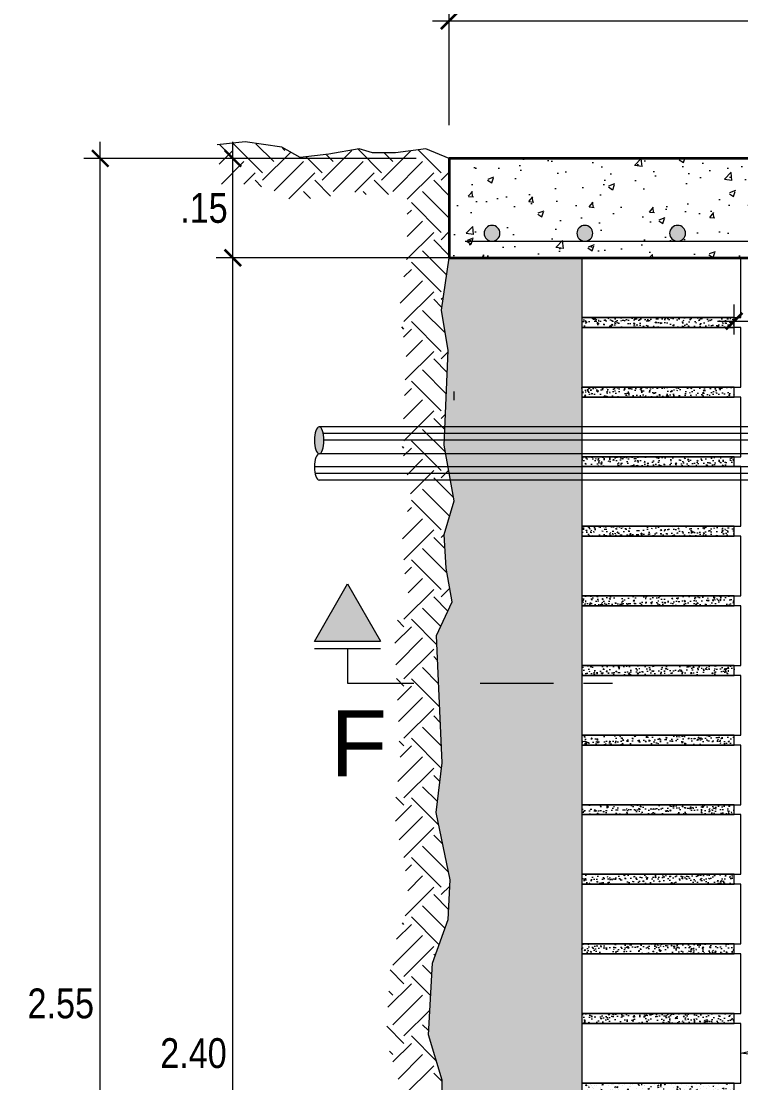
# Model space of a CAD drawing. Header units: metres. Extents: x 0 to 1843, y 1434 to 1492.
# Drawn here: x 1829.608 to 1830.694, y 1472.932 to 1474.534 of the extents above; entities that cross this region are included whole.
import ezdxf
from ezdxf import colors
from ezdxf.entities.mleader import LeaderData, LeaderLine
from ezdxf.enums import TextEntityAlignment as Align
from ezdxf.math import Vec2, Vec3

# ---------------------------------------------------------------- set-up
doc = ezdxf.new("R2010")
doc.units = ezdxf.units.M
doc.header["$LTSCALE"] = 0.005
doc.linetypes.add('ACAD_ISO04W100', pattern=[30.5, 24, -3, 0.5, -3])
for name, color, linetype, lineweight in [('-Accesorios PVC', 88, 'Continuous', 20), ('-Acero', 152, 'Continuous', 9), ('-Achurado', 251, 'Continuous', 5), ('-Acotado', 251, 'Continuous', 5), ('-Corte', 7, 'Continuous', 35), ('-Eje', 1, 'ACAD_ISO04W100', 9), ('-Ladrillo', 34, 'Continuous', 9), ('-Terreno', 26, 'Continuous', 5)]:
    doc.layers.add(name, color=color, linetype=linetype, lineweight=lineweight)
doc.styles.add('-Arial', font='arial.ttf')
doc.styles.add('-Arial Narrow', font='ARIALN.TTF')
doc.dimstyles.new('Esc 1_25', dxfattribs={"dimscale": 0.025, "dimtxt": 1.8, "dimasz": 1, "dimexe": 1, "dimexo": 2, "dimgap": 0.45, "dimtad": 2, "dimtih": 1, "dimtoh": 1, "dimzin": 4, "dimdsep": 46, "dimtxsty": '-Arial Narrow', "dimblk": 'ARCHTICK', "dimcen": 1, "dimdle": 1, "dimclrd": 256, "dimclre": 256, "dimclrt": 7, "dimadec": 0, "dimazin": 0, "dimtfac": 1, "dimtix": 1, "dimtmove": 1, "dimatfit": 2, "dimldrblk": 'ARCHTICK', "dimfxl": 1, "dimtolj": 2, "dimlwd": 5, "dimlwe": 0, "dimarcsym": 0})

# ---------------------------------------------------------------- blocks, each defined once
blk = doc.blocks.new('szfisfvsdv')
at = {"layer": '-Accesorios PVC'}
h = blk.add_hatch(color=256, dxfattribs=at)
h.dxf.hatch_style = 1
edge = h.paths.add_edge_path()
edge.add_ellipse((-0.6573, 0.0199), major_axis=(0, 0.0203), ratio=0.352065, start_angle=180, end_angle=360)
edge.add_ellipse((-0.6573, 0.0199), major_axis=(0, 0.0203), ratio=0.352065, start_angle=0, end_angle=180)
for p, q in [((0.0679, 0.0508), (0.0679, 0.1008)), ((0.0679, 0.1008), (0.1695, 0.1008)), ((0.1695, 0.1008), (0.1695, 0.1008)), ((0.1695, 0.1008), (0.1695, 0.0508)), ((0.0679, 0.0508), (0.0179, 0.0508)), ((0.0179, 0.0508), (0.0179, -0.0508)), ((0.0786, 0.0402), (0.0679, 0.0508)), ((0.0786, 0.0402), (0.0679, 0.0508)), ((0.1695, 0.0508), (0.1589, 0.0402)), ((0.0179, 0.0402), (-0.6573, 0.0402)), ((0.0786, -0.0402), (0.0786, 0.0402)), ((0.1589, 0.0402), (0.0786, 0.0402)), ((0.0786, 0.0402), (0.1589, 0.0402)), ((0.0786, -0.0402), (0.0786, 0.0402)), ((0.1589, 0.0402), (0.1589, -0.0402)), ((0.0179, 0.03), (-0.6511, 0.03)), ((0.0179, 0.02), (-0.6501, 0.02)), ((0.0179, -0.02), (-0.6644, -0.02)), ((0.0179, -0.03), (-0.6635, -0.03)), ((0.0179, -0.0402), (-0.6573, -0.0402)), ((0.0786, -0.0402), (0.0679, -0.0508)), ((0.0679, -0.0508), (0.0786, -0.0402)), ((0.1589, -0.0402), (0.0786, -0.0402)), ((0.1589, -0.0402), (0.0786, -0.0402)), ((0.1589, -0.0402), (0.1589, -0.0402)), ((0.1695, -0.0508), (0.1589, -0.0402)), ((0.0179, -0.0508), (0.0179, -0.0508)), ((0.0179, -0.0508), (0.0679, -0.0508)), ((0.0679, -0.0508), (0.0679, -0.1008)), ((0.1695, -0.1008), (0.1695, -0.0508)), ((0.0679, -0.1008), (0.1695, -0.1008)), ((0.0785, -0.2789), (0.0785, -0.1008)), ((0.0887, -0.2789), (0.0887, -0.1008)), ((0.0987, -0.2789), (0.0987, -0.1008)), ((0.1187, -0.2789), (0.1187, -0.1008)), ((0.1387, -0.2789), (0.1387, -0.1008)), ((0.1487, -0.2789), (0.1487, -0.1008)), ((0.1589, -0.2789), (0.1589, -0.1008)), ((0.1695, -0.1008), (0.1695, -0.1008)), ((0.0785, -0.2789), (0.0679, -0.2895)), ((0.1589, -0.2789), (0.0785, -0.2789)), ((0.1695, -0.2895), (0.1589, -0.2789)), ((0.0679, -0.2895), (0.0679, -0.3395)), ((0.1695, -0.3395), (0.1695, -0.2895)), ((0.0679, -0.3395), (0.1695, -0.3395)), ((0.1695, -0.3395), (0.1695, -0.3395))]:
    blk.add_line(p, q, dxfattribs=at)
at = {"layer": '-Accesorios PVC', "ltscale": 0.025}
for p, q in [((0.1187, 0.0173), (0.1187, -0.0173)), ((0.1014, 0), (0.136, 0))]:
    blk.add_line(p, q, dxfattribs=at)
at = {"layer": '-Accesorios PVC', "ltscale": 0.005}
blk.add_line((-0.6557, 0), (0.0786, 0), dxfattribs=at)
at = {"layer": '-Accesorios PVC', "extrusion": (0, 0, -1)}
blk.add_ellipse((-0.6573, 0.0199), major_axis=(0, 0.0203), ratio=0.352065, dxfattribs=at)
at = {"layer": '-Accesorios PVC'}
blk.add_ellipse((-0.6573, -0.0203), major_axis=(0, -0.0199), ratio=0.360295, start_param=3.141593, end_param=6.283185, dxfattribs=at)
blk = doc.blocks.new('Corte Vertical 1_1000')
at = {"layer": '-Eje'}
blk.add_hatch(color=256, dxfattribs=at).paths.add_polyline_path([(13.34, -3.56), (9.86, -1.565), (9.86, -5.555)])
for p, q in [((9.44, -1.565), (9.44, -5.555)), ((9.44, -3.56), (7.34, -3.56))]:
    blk.add_line(p, q, dxfattribs=at)
blk.add_lwpolyline([(13.34, -3.56), (9.86, -5.555), (9.86, -1.565)], close=True, dxfattribs=at)
for points in [[(7.34, -3.56), (7.34, -16.05)], [(7.34, -14.245), (7.34, -16)], [(7.34, -17.805), (7.34, -19.56)]]:
    blk.add_lwpolyline(points, dxfattribs=at)
at = {"layer": '-Eje', "style": '-Arial'}
blk.add_attdef('A', text='', height=4, dxfattribs=at).set_placement((3.713, -4.237), align=Align.MIDDLE)
blk = doc.blocks.new('*U452')
at = {"layer": '-Acero', "ltscale": 3}
blk.add_hatch(color=256, dxfattribs=at).paths.add_polyline_path([(0, 0.012, -1), (0, -0.012, -1)])
blk.add_circle((0, 0), 0.012, dxfattribs=at)
blk = doc.blocks.new('*U453')
at = {"layer": '-Acotado', "color": 0, "linetype": 'ByBlock', "lineweight": -2, "transparency": 16777216}
for p in [(0, 0), (0.14, 0), (0.28, 0), (0.42, 0), (0.56, 0), (0.7, 0)]:
    blk.add_blockref('*U452', p, dxfattribs=at)
blk = doc.blocks.new('*U448')
at = {"layer": '-Achurado', "ltscale": 0.009}
h = blk.add_hatch(dxfattribs=at)
h.set_pattern_fill('AR-CONC', color=256, scale=0.0001, angle=-90)
h.set_pattern_definition([(320, (-3034.088478, 151.044606), (-0.001593908554, -0.0182184669), [0.001905, -0.020955]), (265, (-3034.088478, 151.044606), (0.01910568452, 0.00352434214), [0.001524, -0.01676405842]), (10.4514447, (-3034.088611, 151.043088), (0.01751177519, -0.01469412471), [0.00161900088, -0.01780902446]), (316.1842, (-3034.083398, 151.044606), (-0.0042042328, -0.02710790409), [0.0028575, -0.0314325]), (6.6355576, (-3034.083748, 151.042347), (0.02474261246, -0.0237404134), [0.00242850231, -0.02671356082]), (261.1841512, (-3034.083398, 151.044606), (0.02474261246, -0.0237404134), [0.0022859967, -0.0251459732]), (291, (-3034.084668, 151.042066), (-0.01022651982, -0.01516143913), [0.001905, -0.020955]), (236, (-3034.084668, 151.042066), (0.01841879661, -0.00618020283), [0.001524, -0.016764]), (341.451445, (-3034.08552, 151.040803), (0.00819227689, -0.02134164193), [0.00161900088, -0.01780899376]), (307.5, (-3034.088478, 151.044606), (0.008455503887, -0.000308860325), [0, -0.0165608, 0, -0.017018, 0, -0.0168275]), (277.5, (-3034.088478, 151.044606), (0.010018057482, -0.00668196625), [0, -0.0097028, 0, -0.0161798, 0, -0.0064135]), (237.5, (-3034.088478, 151.05027), (-0.0005728744, -0.013559059517), [0, -0.00635, 0, -0.019812, 0, -0.026289]), (227.5, (-3034.088478, 151.05281), (0.002542649103, -0.01481291814), [0, -0.008255, 0, -0.0131572, 0, -0.018669])])
h.paths.add_polyline_path([(0.12, -0.0375), (0.12, -0.0525), (-0.11, -0.0525), (-0.11, -0.0375)])
at = {"layer": '-Ladrillo', "lineweight": 5}
for points in [[(-0.12, -0.0375), (-0.12, 0.0525), (0.12, 0.0525), (0.12, -0.0375)], [(0.12, -0.0375), (0.12, -0.0525), (-0.11, -0.0525), (-0.11, -0.0375)]]:
    blk.add_lwpolyline(points, close=True, dxfattribs=at)
blk = doc.blocks.new('*U449')
at = {"layer": '-Acotado', "color": 0, "linetype": 'ByBlock', "lineweight": -2, "transparency": 16777216}
for p in [(0, 1.785), (0, 1.68), (0, 1.575), (0, 1.47), (0, 1.365), (0, 1.26), (0, 1.155), (0, 1.05), (0, 0.945), (0, 0.84), (0, 0.735), (0, 0.63)]:
    blk.add_blockref('*U448', p, dxfattribs=at)
blk = doc.blocks.new('_ClosedBlank')
at = {"color": 0, "linetype": 'ByBlock', "lineweight": -2}
for p, q in [((-1, 0.167), (0, 0)), ((-1, 0.167), (-1, -0.167)), ((0, 0), (-1, -0.167))]:
    blk.add_line(p, q, dxfattribs=at)
blk = doc.blocks.new('_ArchTick')
at = {"color": 0, "linetype": 'ByBlock', "const_width": 0.15}
blk.add_lwpolyline([(-0.5, -0.5), (0.5, 0.5)], dxfattribs=at)
blk = doc.blocks.new('*D502')
at = {"layer": '-Acotado', "lineweight": 0, "transparency": 16777216}
for p, q in [((1830.6841, 1474.0608), (1830.6841, 1474.1062)), ((1830.8341, 1474.0323), (1830.8341, 1474.1062))]:
    blk.add_line(p, q, dxfattribs=at)
at = {"layer": '-Acotado', "lineweight": 5, "transparency": 16777216}
blk.add_line((1830.6591, 1474.0812), (1830.8591, 1474.0812), dxfattribs=at)
at = {"layer": 'Defpoints', "color": 0, "transparency": 16777216}
for p in [(1830.8341, 1474.0812), (1830.6841, 1474.0108), (1830.8341, 1473.9823)]:
    blk.add_point(p, dxfattribs=at)
at = {"layer": '-Acotado', "lineweight": 5, "transparency": 16777216, "xscale": 0.025, "yscale": 0.025, "zscale": 0.025, "rotation": 180}
blk.add_blockref('_ArchTick', (1830.6841, 1474.0812), dxfattribs=at)
at = {"layer": '-Acotado', "lineweight": 5, "transparency": 16777216, "xscale": 0.025, "yscale": 0.025, "zscale": 0.025}
blk.add_blockref('_ArchTick', (1830.8341, 1474.0812), dxfattribs=at)
at = {"layer": '-Acotado', "color": 7, "transparency": 16777216, "insert": (1830.7591, 1474.1154), "char_height": 0.045, "attachment_point": 5, "style": '-Arial Narrow'}
blk.add_mtext('\\A2;.15', dxfattribs=at)
blk = doc.blocks.new('*D470')
at = {"layer": '-Acotado', "lineweight": 0, "transparency": 16777216}
for p, q in [((1830.2541, 1474.3767), (1830.2541, 1474.5593)), ((1830.9489, 1474.3767), (1830.9489, 1474.5593))]:
    blk.add_line(p, q, dxfattribs=at)
at = {"layer": '-Acotado', "lineweight": 5, "transparency": 16777216}
blk.add_line((1830.2291, 1474.5343), (1830.9739, 1474.5343), dxfattribs=at)
at = {"layer": 'Defpoints', "color": 0, "transparency": 16777216}
for p in [(1830.9489, 1474.5343), (1830.2541, 1474.3267), (1830.9489, 1474.3267)]:
    blk.add_point(p, dxfattribs=at)
at = {"layer": '-Acotado', "lineweight": 5, "transparency": 16777216, "xscale": 0.025, "yscale": 0.025, "zscale": 0.025, "rotation": 180}
blk.add_blockref('_ArchTick', (1830.2541, 1474.5343), dxfattribs=at)
at = {"layer": '-Acotado', "lineweight": 5, "transparency": 16777216, "xscale": 0.025, "yscale": 0.025, "zscale": 0.025}
blk.add_blockref('_ArchTick', (1830.9489, 1474.5343), dxfattribs=at)
at = {"layer": '-Acotado', "color": 7, "transparency": 16777216, "insert": (1830.6015, 1474.5686), "char_height": 0.045, "attachment_point": 5, "style": '-Arial Narrow'}
blk.add_mtext('\\A2;.69', dxfattribs=at)
blk = doc.blocks.new('*D488')
at = {"layer": '-Acotado', "lineweight": 5, "transparency": 16777216}
blk.add_line((1829.9277, 1471.7515), (1829.9277, 1474.2017), dxfattribs=at)
at = {"layer": '-Acotado', "lineweight": 0, "transparency": 16777216}
for p, q in [((1830.4041, 1474.1767), (1829.9027, 1474.1767)), ((1830.4041, 1471.7765), (1829.9027, 1471.7765))]:
    blk.add_line(p, q, dxfattribs=at)
at = {"layer": 'Defpoints', "color": 0, "transparency": 16777216}
for p in [(1829.9277, 1474.1767), (1830.4541, 1474.1767), (1830.4541, 1471.7765)]:
    blk.add_point(p, dxfattribs=at)
at = {"layer": '-Acotado', "lineweight": 5, "transparency": 16777216, "xscale": 0.025, "yscale": 0.025, "zscale": 0.025}
for p, rotation in [((1829.9277, 1474.1767), 90), ((1829.9277, 1471.7765), 270)]:
    blk.add_blockref('_ArchTick', p, dxfattribs=dict(at, rotation=rotation))
at = {"layer": '-Acotado', "color": 7, "transparency": 16777216, "insert": (1829.8683, 1472.9766), "char_height": 0.045, "attachment_point": 5, "style": '-Arial Narrow'}
blk.add_mtext('\\A2;2.40', dxfattribs=at)
blk = doc.blocks.new('*D489')
at = {"layer": '-Acotado', "lineweight": 5, "transparency": 16777216}
blk.add_line((1829.9277, 1474.1517), (1829.9277, 1474.3517), dxfattribs=at)
at = {"layer": '-Acotado', "lineweight": 0, "transparency": 16777216}
for p, q in [((1830.2041, 1474.3267), (1829.9027, 1474.3267)), ((1830.2041, 1474.1767), (1829.9027, 1474.1767))]:
    blk.add_line(p, q, dxfattribs=at)
at = {"layer": 'Defpoints', "color": 0, "transparency": 16777216}
for p in [(1829.9277, 1474.3267), (1830.2541, 1474.3267), (1830.2541, 1474.1767)]:
    blk.add_point(p, dxfattribs=at)
at = {"layer": '-Acotado', "lineweight": 5, "transparency": 16777216, "xscale": 0.025, "yscale": 0.025, "zscale": 0.025}
for p, rotation in [((1829.9277, 1474.3267), 90), ((1829.9277, 1474.1767), 270)]:
    blk.add_blockref('_ArchTick', p, dxfattribs=dict(at, rotation=rotation))
at = {"layer": '-Acotado', "color": 7, "transparency": 16777216, "insert": (1829.8841, 1474.2517), "char_height": 0.045, "attachment_point": 5, "style": '-Arial Narrow'}
blk.add_mtext('\\A2;.15', dxfattribs=at)
blk = doc.blocks.new('*D456')
at = {"layer": '-Acotado', "lineweight": 5, "transparency": 16777216}
blk.add_line((1829.7277, 1471.7515), (1829.7277, 1474.3517), dxfattribs=at)
at = {"layer": '-Acotado', "lineweight": 0, "transparency": 16777216}
for p, q in [((1830.2041, 1474.3267), (1829.7027, 1474.3267)), ((1830.4041, 1471.7765), (1829.7027, 1471.7765))]:
    blk.add_line(p, q, dxfattribs=at)
at = {"layer": 'Defpoints', "color": 0, "transparency": 16777216}
for p in [(1829.7277, 1474.3267), (1830.2541, 1474.3267), (1830.4541, 1471.7765)]:
    blk.add_point(p, dxfattribs=at)
at = {"layer": '-Acotado', "lineweight": 5, "transparency": 16777216, "xscale": 0.025, "yscale": 0.025, "zscale": 0.025}
for p, rotation in [((1829.7277, 1474.3267), 90), ((1829.7277, 1471.7765), 270)]:
    blk.add_blockref('_ArchTick', p, dxfattribs=dict(at, rotation=rotation))
at = {"layer": '-Acotado', "color": 7, "transparency": 16777216, "insert": (1829.6681, 1473.0516), "char_height": 0.045, "attachment_point": 5, "style": '-Arial Narrow'}
blk.add_mtext('\\A2;2.55', dxfattribs=at)

msp = doc.modelspace()

# ---------------------------------------------------------------- hatches: boundary and pattern name
at = {"layer": '-Achurado'}
h = msp.add_hatch(dxfattribs=at)
h.set_pattern_fill('AR-CONC', color=256, scale=0.0005)
h.set_pattern_definition([(50, (218.17228, 3.53251), (0.0910923345, -0.0079695428), [0.009525, -0.104775]), (355, (218.17228, 3.53251), (-0.0176217107, 0.0955284226), [0.00762, -0.083820292]), (100.4514447, (218.17987, 3.53185), (0.0734706235, 0.087558876), [0.0080950044, -0.0890451223]), (46.1842, (218.17228, 3.55791), (0.1355395204, -0.021021164), [0.0142875, -0.1571625]), (96.6355576, (218.18357, 3.55616), (0.118702067, 0.123713062), [0.012142512, -0.133567804]), (351.184151, (218.17228, 3.55791), (0.118702067, 0.123713062), [0.0114299835, -0.125729866]), (21, (218.18498, 3.55156), (0.0758071956, -0.051132599), [0.009525, -0.104775]), (326, (218.18498, 3.55156), (0.030901014, 0.092093983), [0.00762, -0.08382]), (71.451445, (218.1913, 3.5473), (0.1067082096, 0.0409613844), [0.0080950044, -0.0890449688]), (37.5, (218.17228, 3.53251), (0.00154430163, 0.04227751944), [0, -0.082804, 0, -0.08509, 0, -0.0841375]), (7.5, (218.17228, 3.53251), (0.0334098313, 0.0500902874), [0, -0.048514, 0, -0.080899, 0, -0.0320675]), (327.5, (218.14396, 3.53251), (0.0677952976, -0.002864372), [0, -0.03175, 0, -0.09906, 0, -0.131445]), (317.5, (218.13126, 3.53251), (0.0740645907, 0.0127132455), [0, -0.041275, 0, -0.065786, 0, -0.093345])])
h.paths.add_polyline_path([(1830.9989, 1474.32669), (1830.25407, 1474.32669), (1830.25407, 1474.17669), (1831.0589, 1474.17669), (1831.0589, 1474.35669), (1830.9989, 1474.35669)])
at = {"layer": '-Achurado', "ltscale": 0.009}
h = msp.add_hatch(dxfattribs=at)
h.set_pattern_fill('HEX', color=256, scale=0.0025, angle=45)
h.set_pattern_definition([(45, (216.523959, 0.60032), (-0.00972141242, 0.00972141242), [0.0079375, -0.015875]), (165, (216.523959, 0.60032), (-0.00355828391, -0.013279696325), [0.0079375, -0.015875]), (105, (216.529571, 0.605932), (-0.013279696325, -0.00355828391), [0.0079375, -0.015875])])
h.paths.add_polyline_path([(1830.23472, 1473.33998), (1830.24369, 1473.4147), (1830.23782, 1473.53824), (1830.23483, 1473.60698), (1830.25876, 1473.65779), (1830.24978, 1473.7086), (1830.24679, 1473.75941), (1830.26175, 1473.81022), (1830.24679, 1473.8939), (1830.25283, 1474.03679), (1830.2423, 1474.09757), (1830.25407, 1474.17669), (1830.45407, 1474.17669), (1830.45407, 1474.08669), (1830.45407, 1474.07169), (1830.45407, 1473.98169), (1830.45407, 1473.96669), (1830.45407, 1473.87669), (1830.45407, 1473.86169), (1830.45407, 1473.77169), (1830.45407, 1473.75669), (1830.45407, 1473.66669), (1830.45407, 1473.65169), (1830.45407, 1473.56169), (1830.45407, 1473.54669), (1830.45407, 1473.45669), (1830.45407, 1473.44169), (1830.45407, 1473.35169), (1830.45407, 1473.33669), (1830.45407, 1473.24669), (1830.45407, 1473.23169), (1830.45407, 1473.14169), (1830.45407, 1473.12669), (1830.45407, 1473.03669), (1830.45407, 1473.02169), (1830.45407, 1472.93169), (1830.45407, 1472.91669), (1830.45407, 1472.82669), (1830.45407, 1472.81169), (1830.45407, 1472.72169), (1830.45407, 1472.70669), (1830.45407, 1472.61669), (1830.45407, 1472.60169), (1830.45407, 1472.51169), (1830.45407, 1472.49669), (1830.45407, 1472.40669), (1830.45407, 1472.39169), (1830.45407, 1472.30169), (1830.45407, 1471.57651), (1830.25407, 1471.57652), (1830.25407, 1472.28669), (1830.26449, 1472.31677), (1830.24356, 1472.38252), (1830.24356, 1472.42437), (1830.25851, 1472.48713), (1830.24056, 1472.55587), (1830.26457, 1472.67585), (1830.25859, 1472.7416), (1830.24363, 1472.80137), (1830.24663, 1472.8462), (1830.24363, 1472.9), (1830.24363, 1472.93586), (1830.2227, 1473.0046), (1830.22874, 1473.11284), (1830.25267, 1473.17859), (1830.25566, 1473.23836)])

# ---------------------------------------------------------------- linework, layer by layer
at = {"layer": '-Acero', "ltscale": 3}
msp.add_lwpolyline([(1830.27837, 1474.20169), (1831.031, 1474.20169), (1831.031, 1474.34144)], dxfattribs=at)
at = {"layer": '-Corte', "ltscale": 3}
msp.add_lwpolyline([(1830.9989, 1474.32669), (1830.25407, 1474.32669), (1830.25407, 1474.17669), (1831.0589, 1474.17669), (1831.0589, 1474.35669), (1830.9989, 1474.35669), (1830.9989, 1474.32669)], dxfattribs=at)
at = {"layer": '-Terreno', "linetype": 'Continuous'}
for p, q in [((1829.90714, 1474.31807), (1829.92769, 1474.33863)), ((1829.91647, 1474.33863), (1829.908, 1474.3471)), ((1829.9726, 1474.30495), (1829.9282, 1474.34934)), ((1829.98943, 1474.32179), (1829.96231, 1474.34891)), ((1830.00627, 1474.33863), (1830.00256, 1474.34234)), ((1830.0624, 1474.29373), (1830.1073, 1474.33863)), ((1830.1522, 1474.30495), (1830.1166, 1474.34055)), ((1830.1522, 1474.29373), (1830.19643, 1474.33796)), ((1830.242, 1474.30495), (1830.20757, 1474.33939)), ((1829.9105, 1474.28776), (1829.94453, 1474.32179)), ((1829.9726, 1474.29373), (1830.01466, 1474.33579)), ((1829.99011, 1474.27756), (1830.03433, 1474.32179)), ((1830.0624, 1474.30495), (1830.0384, 1474.32895)), ((1830.07924, 1474.32179), (1830.06879, 1474.33223)), ((1830.07924, 1474.27689), (1830.12414, 1474.32179)), ((1830.16904, 1474.32179), (1830.15586, 1474.33496)), ((1830.16904, 1474.27689), (1830.21394, 1474.32179)), ((1830.242, 1474.29373), (1830.25376, 1474.30549)), ((1829.94427, 1474.28785), (1829.96137, 1474.30495)), ((1829.97107, 1474.28402), (1829.96137, 1474.29373)), ((1830.01196, 1474.26574), (1830.05117, 1474.30495)), ((1830.07523, 1474.26967), (1830.05117, 1474.29373)), ((1830.11182, 1474.27579), (1830.14098, 1474.30495)), ((1830.16263, 1474.27207), (1830.14098, 1474.29373)), ((1830.19087, 1474.26504), (1830.23078, 1474.30495)), ((1830.25376, 1474.27074), (1830.23078, 1474.29373)), ((1830.04484, 1474.26639), (1830.03433, 1474.27689)), ((1830.12895, 1474.27207), (1830.12414, 1474.27689)), ((1830.25376, 1474.23707), (1830.21394, 1474.27689)), ((1830.242, 1474.21515), (1830.1971, 1474.26005)), ((1830.19087, 1474.24259), (1830.1971, 1474.24883)), ((1830.19087, 1474.20892), (1830.21394, 1474.23199)), ((1830.18986, 1474.17423), (1830.23078, 1474.21515)), ((1830.242, 1474.20392), (1830.25376, 1474.21568)), ((1830.25376, 1474.18094), (1830.23078, 1474.20392)), ((1830.24999, 1474.15103), (1830.21394, 1474.18709)), ((1830.242, 1474.12535), (1830.1971, 1474.17025)), ((1830.18593, 1474.14786), (1830.1971, 1474.15902)), ((1830.18005, 1474.1083), (1830.21394, 1474.14218)), ((1830.18588, 1474.08045), (1830.23078, 1474.12535)), ((1830.24273, 1474.10217), (1830.23078, 1474.11412)), ((1830.242, 1474.11412), (1830.24494, 1474.11706)), ((1830.24787, 1474.06335), (1830.21394, 1474.09728)), ((1830.18588, 1474.06922), (1830.18243, 1474.07267)), ((1830.18511, 1474.05722), (1830.1971, 1474.06922)), ((1830.242, 1474.03554), (1830.1971, 1474.08045)), ((1830.1892, 1474.02765), (1830.21394, 1474.05238)), ((1830.18772, 1473.99248), (1830.23078, 1474.03554)), ((1830.242, 1474.02432), (1830.25245, 1474.03477)), ((1830.25115, 1474.00395), (1830.23078, 1474.02432)), ((1830.24979, 1473.97164), (1830.21394, 1474.00748)), ((1830.242, 1473.94574), (1830.1971, 1473.99064)), ((1830.18673, 1473.96904), (1830.1971, 1473.97942)), ((1830.18524, 1473.93388), (1830.21394, 1473.96258)), ((1830.18588, 1473.90084), (1830.23078, 1473.94574)), ((1830.242, 1473.93452), (1830.24849, 1473.941)), ((1830.24751, 1473.91779), (1830.23078, 1473.93452)), ((1830.24833, 1473.88329), (1830.21394, 1473.91768)), ((1830.18588, 1473.88962), (1830.18347, 1473.89202)), ((1830.1854, 1473.87791), (1830.1971, 1473.88962)), ((1830.242, 1473.85594), (1830.1971, 1473.90084)), ((1830.19051, 1473.84934), (1830.21394, 1473.87278)), ((1830.19561, 1473.82077), (1830.23078, 1473.85594)), ((1830.26054, 1473.81495), (1830.23078, 1473.84471)), ((1830.242, 1473.84471), (1830.25322, 1473.85593)), ((1830.25472, 1473.78709), (1830.21394, 1473.82788)), ((1830.242, 1473.76614), (1830.1971, 1473.81104)), ((1830.19116, 1473.79387), (1830.1971, 1473.79981)), ((1830.18385, 1473.75289), (1830.21394, 1473.78297)), ((1830.18588, 1473.72124), (1830.23078, 1473.76614)), ((1830.24773, 1473.73796), (1830.23078, 1473.75491)), ((1830.242, 1473.75491), (1830.24661, 1473.75951)), ((1830.25071, 1473.7013), (1830.21394, 1473.73807)), ((1830.242, 1473.67633), (1830.1971, 1473.72124)), ((1830.18708, 1473.69999), (1830.1971, 1473.71001)), ((1830.19214, 1473.67137), (1830.21394, 1473.69317)), ((1830.18588, 1473.63143), (1830.23078, 1473.67633)), ((1830.25203, 1473.64386), (1830.23078, 1473.66511)), ((1830.242, 1473.66511), (1830.25484, 1473.67795)), ((1830.24125, 1473.62096), (1830.21394, 1473.64827)), ((1830.17207, 1473.59518), (1830.1971, 1473.62021)), ((1830.18588, 1473.62021), (1830.17602, 1473.63007)), ((1830.2351, 1473.59344), (1830.1971, 1473.63143)), ((1830.17347, 1473.5629), (1830.21394, 1473.60337)), ((1830.18588, 1473.54163), (1830.23078, 1473.58653)), ((1830.23612, 1473.56996), (1830.23078, 1473.57531)), ((1830.23767, 1473.53474), (1830.21394, 1473.55847)), ((1830.18588, 1473.5304), (1830.17439, 1473.54189)), ((1830.23935, 1473.49939), (1830.1971, 1473.54163)), ((1830.17591, 1473.50922), (1830.1971, 1473.5304)), ((1830.17744, 1473.47707), (1830.21394, 1473.51357)), ((1830.18588, 1473.45183), (1830.23078, 1473.49673)), ((1830.24047, 1473.47581), (1830.23078, 1473.4855)), ((1830.24215, 1473.44046), (1830.21394, 1473.46867)), ((1830.18588, 1473.4406), (1830.17884, 1473.44764)), ((1830.17999, 1473.42349), (1830.1971, 1473.4406)), ((1830.242, 1473.40693), (1830.1971, 1473.45183)), ((1830.17669, 1473.38652), (1830.21394, 1473.42376)), ((1830.18588, 1473.36203), (1830.23078, 1473.40693)), ((1830.24003, 1473.38645), (1830.23078, 1473.3957)), ((1830.23642, 1473.35638), (1830.21394, 1473.37886)), ((1830.18588, 1473.3508), (1830.17385, 1473.36283)), ((1830.2383, 1473.32083), (1830.1971, 1473.36203)), ((1830.1729, 1473.32659), (1830.1971, 1473.3508)), ((1830.17865, 1473.29867), (1830.21394, 1473.33396)), ((1830.18588, 1473.27222), (1830.23078, 1473.31712)), ((1830.24413, 1473.29255), (1830.23078, 1473.3059)), ((1830.25287, 1473.25014), (1830.21394, 1473.28906)), ((1830.242, 1473.22732), (1830.1971, 1473.27222)), ((1830.18824, 1473.25213), (1830.1971, 1473.261)), ((1830.19157, 1473.22179), (1830.21394, 1473.24416)), ((1830.18754, 1473.18408), (1830.23078, 1473.22732)), ((1830.25313, 1473.19374), (1830.23078, 1473.2161)), ((1830.242, 1473.2161), (1830.2549, 1473.22899)), ((1830.2477, 1473.16549), (1830.21394, 1473.19926)), ((1830.17469, 1473.14879), (1830.1971, 1473.17119)), ((1830.18588, 1473.17119), (1830.18366, 1473.17341)), ((1830.23872, 1473.1408), (1830.1971, 1473.18242)), ((1830.16904, 1473.10946), (1830.21394, 1473.15436)), ((1830.18588, 1473.09262), (1830.23078, 1473.13752)), ((1830.23273, 1473.12434), (1830.23078, 1473.12629)), ((1830.2275, 1473.09589), (1830.21394, 1473.10946)), ((1830.18588, 1473.08139), (1830.16487, 1473.10239)), ((1830.22572, 1473.064), (1830.1971, 1473.09262)), ((1830.16173, 1473.04602), (1830.1971, 1473.08139)), ((1830.16904, 1473.06455), (1830.16309, 1473.0705)), ((1830.16904, 1473.01965), (1830.21394, 1473.06455)), ((1830.18588, 1473.00281), (1830.22446, 1473.0414)), ((1830.18588, 1472.99159), (1830.16013, 1473.01734)), ((1830.22276, 1473.01084), (1830.21394, 1473.01965)), ((1830.23412, 1472.9658), (1830.1971, 1473.00281)), ((1830.16904, 1472.97475), (1830.16416, 1472.97963)), ((1830.16906, 1472.96355), (1830.1971, 1472.99159)), ((1830.17692, 1472.93773), (1830.21394, 1472.97475)), ((1830.18588, 1472.91301), (1830.23078, 1472.95791)), ((1830.24333, 1472.93414), (1830.23078, 1472.94669))]:
    msp.add_line(p, q, dxfattribs=at)
at = {"layer": '-Terreno'}
for points in [[(1830.24363, 1472.9), (1830.24363, 1472.93586), (1830.2227, 1473.0046), (1830.22874, 1473.11284), (1830.25267, 1473.17859), (1830.25566, 1473.23836), (1830.23472, 1473.33998), (1830.24369, 1473.4147), (1830.23782, 1473.53824), (1830.23483, 1473.60698), (1830.25876, 1473.65779), (1830.24978, 1473.7086), (1830.24679, 1473.75941), (1830.26175, 1473.81022), (1830.24679, 1473.8939), (1830.25283, 1474.03679), (1830.2423, 1474.09757), (1830.25407, 1474.17669), (1830.25407, 1474.32669), (1830.21898, 1474.34111), (1830.17335, 1474.33526), (1830.13825, 1474.33526), (1830.11836, 1474.34111), (1830.07274, 1474.33292), (1830.02945, 1474.32825), (1830.00137, 1474.34345), (1829.94638, 1474.35163), (1829.90427, 1474.34695)], [(1830.26119, 1473.97482), (1830.26119, 1473.97482), (1830.26107, 1473.96186)]]:
    msp.add_lwpolyline(points, dxfattribs=at)

# ---------------------------------------------------------------- block references
at = {"layer": '-Accesorios PVC'}
msp.add_blockref('szfisfvsdv', (1830.71534, 1473.88151), dxfattribs=at)
at = {"layer": '-Acotado', "xscale": -1}
for name, p in [('*U453', (1831.01876, 1474.21369)), ('*U449', (1830.57407, 1472.33919))]:
    msp.add_blockref(name, p, dxfattribs=at)
at = {"layer": '-Eje'}
ref = msp.add_blockref('Corte Vertical 1_1000', (1830.01165, 1473.35143), dxfattribs=dict(at, xscale=0.025, yscale=0.025, zscale=0.025, rotation=90.00000000000001))
ref.add_attrib('A', 'F', dxfattribs={"height": 0.1, "style": '-Arial'}).set_placement((1830.11759, 1473.44426), align=Align.MIDDLE)

# ---------------------------------------------------------------- dimensions: what is measured, and where the dimension line sits
at = {"layer": '-Acotado'}
for base, p1, p2, picture, middle in [((1830.9489, 1474.53435), (1830.25407, 1474.32669), (1830.9489, 1474.32669), '*D470', (1830.60148, 1474.56857)), ((1830.83407, 1474.08119), (1830.68407, 1474.01076), (1830.83407, 1473.98229), '*D502', (1830.75907, 1474.11542))]:
    dim = msp.add_linear_dim(base=base, p1=p1, p2=p2, dimstyle='Esc 1_25', dxfattribs=at)
    dim.commit()
    dim.dimension.update_dxf_attribs({"geometry": picture, "text_midpoint": middle})
for base, p1, p2, picture, middle in [((1829.72769, 1474.32669), (1830.45407, 1471.77651), (1830.25407, 1474.32669), '*D456', (1829.66806, 1473.0516)), ((1829.92769, 1474.32669), (1830.25407, 1474.17669), (1830.25407, 1474.32669), '*D489', (1829.88405, 1474.25169)), ((1829.92769, 1474.17669), (1830.45407, 1471.77651), (1830.45407, 1474.17669), '*D488', (1829.86826, 1472.9766))]:
    dim = msp.add_linear_dim(base=base, p1=p1, p2=p2, angle=90, dimstyle='Esc 1_25', dxfattribs=at)
    dim.commit()
    dim.dimension.update_dxf_attribs({"geometry": picture, "text_midpoint": middle})

# ---------------------------------------------------------------- leaders
ml = msp.add_multileader_mtext('Standard', dxfattribs=at)
ml.set_content('Ladrillo KK \\P9 x 14 x 24 cm', color=7, style='-Arial Narrow')
ml.set_leader_properties(color=7, linetype='ByLayer', lineweight=0)
ml.set_arrow_properties(name='CLOSEDBLANK')
ml.build(insert=Vec2(0, 0))
ml.multileader.update_dxf_attribs({"has_dogleg": 0, "text_left_attachment_type": 6, "text_right_attachment_type": 6, "dogleg_length": 0, "arrow_head_size": 0.05, "scale": 0.025})
ctx = ml.context
ctx.base_point, ctx.scale, ctx.char_height, ctx.arrow_head_size, ctx.landing_gap_size, ctx.plane_origin = Vec3(1831.03275, 1472.77946), 0.025, 0.045, 0.05, 0.0125, Vec3(1833.06727, 1474.13968)
ctx.left_attachment, ctx.right_attachment = 6, 6
notes = []
notes.append((ctx, [(0, (1, 1, 0), (1831.03275, 1472.77946), (1, 0), 0, [(1, [(1830.69407, 1472.97669), (1831.00237, 1472.99035)], 0, [])])]))
ctx.mtext.insert, ctx.mtext.flow_direction = Vec3(1831.04525, 1472.83346), 5
for ctx, leaders in notes:
    for number, flags, end, landing, length, lines in leaders:
        leader = LeaderData()
        leader.index, (leader.has_last_leader_line, leader.has_dogleg_vector, leader.attachment_direction) = number, flags
        leader.last_leader_point, leader.dogleg_vector, leader.dogleg_length = Vec3(end), Vec3(landing), length
        for number, points, colour, breaks in lines:
            line = LeaderLine()
            line.index, line.vertices, line.color, line.breaks = number, Vec3.list(points), colors.encode_raw_color(colour), breaks
            leader.lines.append(line)
        ctx.leaders.append(leader)

doc.saveas('drawing.dxf')
